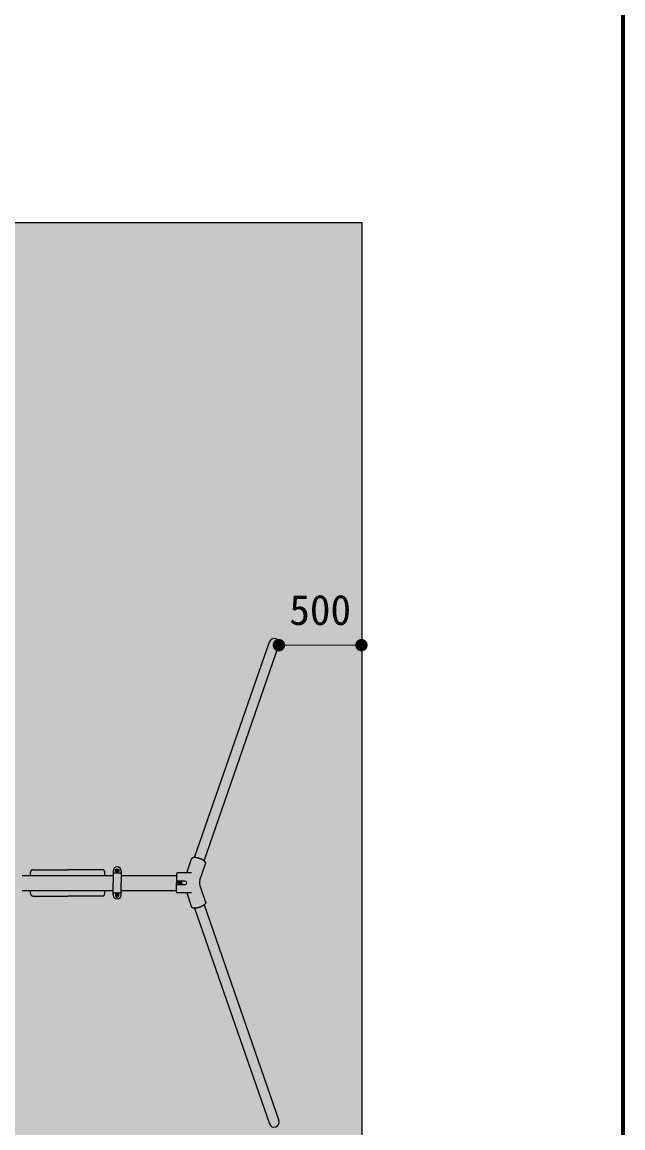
# Model space of a CAD drawing. Units: millimetres on the paper, enlarged 40 times, with parts at other scales. Extents: x 600 to 16200, y 600 to 11280.
# Drawn here: x 14745 to 16200, y 5890 to 8569 of the extents above; entities that cross this region are included whole.
import ezdxf
from ezdxf.enums import TextEntityAlignment as Align

# ---------------------------------------------------------------- set-up
doc = ezdxf.new("R2010")
doc.units = ezdxf.units.MM
doc.header["$LTSCALE"] = 40
for name, color, linetype, lineweight in [('D-STR-DIM\u3000寸法線、寸法値', 7, 'Continuous', 13), ('D-STR\u3000構造物外形線', 1, 'Continuous', 25), ('D-TTL', 7, 'Continuous', 70)]:
    doc.layers.add(name, color=color, linetype=linetype, lineweight=lineweight)
doc.styles.add('ＭＳ ゴシック', font='')
doc.styles.get('ＭＳ ゴシック').set_extended_font_data('MS Gothic')

# ---------------------------------------------------------------- blocks, each defined once
blk = doc.blocks.new('filled_dot')
at = {"color": 0, "linetype": 'Continuous', "lineweight": -2, "const_width": 1.25}
blk.add_lwpolyline([(-0.625, 0, 1), (0.625, 0, 1)], format="xyb", close=True, dxfattribs=at)

msp = doc.modelspace()

# ---------------------------------------------------------------- hatches: boundary and pattern name
at = {"layer": 'D-STR\u3000構造物外形線'}
msp.add_hatch(color=256, dxfattribs=at).paths.add_polyline_path([(13663.71, 8083.28), (13663.71, 4883.28), (15567.81, 4883.28), (15567.81, 8083.28)])

# ---------------------------------------------------------------- linework, layer by layer
at = {"layer": 'D-STR-DIM\u3000寸法線、寸法値'}
msp.add_line((15367.14, 7059.32), (15567.04, 7059.32), dxfattribs=at)
at = {"layer": 'D-STR\u3000構造物外形線'}
for p, q in [((15163.08, 6544.61), (15344.27, 7067.25)), ((15185.94, 6536.68), (15367.14, 7059.32)), ((15143.89, 6507.28), (15155.82, 6541.67)), ((14771.73, 6515.08), (14855.73, 6515.08)), ((14939.73, 6515.08), (14855.73, 6515.08)), ((14965.61, 6512.08), (14965.61, 6483.28)), ((14971.7, 6515.47), (14975.51, 6517.66)), ((14971.7, 6511.09), (14971.7, 6515.47)), ((14975.51, 6508.9), (14971.7, 6511.09)), ((14971.82, 6514.27), (14972.81, 6515.98)), ((14971.82, 6512.29), (14971.82, 6514.27)), ((14972.81, 6510.61), (14971.82, 6512.29)), ((14972.81, 6515.98), (14974.52, 6516.97)), ((14974.52, 6509.62), (14972.81, 6510.61)), ((14973.11, 6513.28), (14973.2, 6513.91)), ((14973.2, 6512.65), (14973.11, 6513.28)), ((14973.2, 6513.91), (14973.44, 6514.48)), ((14973.44, 6512.08), (14973.2, 6512.65)), ((14973.44, 6514.48), (14973.8, 6514.99)), ((14973.8, 6511.6), (14973.44, 6512.08)), ((14973.62, 6513.28), (14973.71, 6513.88)), ((14973.71, 6512.71), (14973.62, 6513.28)), ((14973.71, 6513.88), (14973.98, 6514.39)), ((14973.98, 6512.17), (14973.71, 6512.71)), ((14973.8, 6514.99), (14974.31, 6515.35)), ((14974.31, 6511.21), (14973.8, 6511.6)), ((14973.98, 6514.39), (14974.4, 6514.81)), ((14974.4, 6511.75), (14973.98, 6512.17)), ((14974.31, 6515.35), (14974.88, 6515.59)), ((14974.88, 6510.97), (14974.31, 6511.21)), ((14974.4, 6514.81), (14974.91, 6515.08)), ((14974.91, 6511.48), (14974.4, 6511.75)), ((14974.52, 6516.97), (14976.5, 6516.97)), ((14974.88, 6515.59), (14975.51, 6515.68)), ((14975.51, 6510.88), (14974.88, 6510.97)), ((14974.91, 6515.08), (14975.51, 6515.17)), ((14975.51, 6511.39), (14974.91, 6511.48)), ((14975.51, 6517.66), (14979.29, 6515.47)), ((14975.51, 6515.68), (14976.14, 6515.59)), ((14975.51, 6515.17), (14976.08, 6515.08)), ((14976.08, 6511.48), (14975.51, 6511.39)), ((14979.29, 6511.09), (14975.51, 6508.9)), ((14976.14, 6510.97), (14975.51, 6510.88)), ((14976.08, 6515.08), (14976.62, 6514.81)), ((14976.62, 6511.75), (14976.08, 6511.48)), ((14976.14, 6515.59), (14976.71, 6515.35)), ((14976.71, 6511.21), (14976.14, 6510.97)), ((14976.5, 6516.97), (14978.18, 6515.98)), ((14978.18, 6510.61), (14976.5, 6509.62)), ((14976.62, 6514.81), (14977.04, 6514.39)), ((14977.04, 6512.17), (14976.62, 6511.75)), ((14976.71, 6515.35), (14977.19, 6514.99)), ((14977.19, 6511.6), (14976.71, 6511.21)), ((14977.04, 6514.39), (14977.31, 6513.88)), ((14977.31, 6512.71), (14977.04, 6512.17)), ((14977.19, 6514.99), (14977.58, 6514.48)), ((14977.58, 6512.08), (14977.19, 6511.6)), ((14977.31, 6513.88), (14977.4, 6513.28)), ((14977.4, 6513.28), (14977.31, 6512.71)), ((14977.58, 6514.48), (14977.82, 6513.91)), ((14977.82, 6512.65), (14977.58, 6512.08)), ((14977.82, 6513.91), (14977.91, 6513.28)), ((14977.91, 6513.28), (14977.82, 6512.65)), ((14978.18, 6515.98), (14979.17, 6514.27)), ((14979.17, 6512.29), (14978.18, 6510.61)), ((14979.17, 6514.27), (14979.17, 6512.29)), ((14979.29, 6515.47), (14979.29, 6511.09)), ((14985.41, 6512.08), (14985.41, 6483.28)), ((15175.95, 6489.83), (15189.83, 6529.88)), ((14745.51, 6501.28), (14965.71, 6501.28)), ((14765.73, 6501.28), (14765.73, 6509.08)), ((14945.73, 6501.28), (14945.73, 6509.08)), ((14965.61, 6507.28), (14985.41, 6507.28)), ((14976.5, 6509.62), (14974.52, 6509.62)), ((14985.41, 6501.28), (15119.41, 6501.28)), ((15119.41, 6505.28), (15119.41, 6483.28)), ((15139.51, 6487.68), (15119.41, 6487.68)), ((15155.93, 6507.28), (15121.41, 6507.28)), ((15123.63, 6485.47), (15127.41, 6487.66)), ((15123.63, 6481.09), (15123.63, 6485.47)), ((15123.75, 6484.27), (15124.74, 6485.95)), ((15123.75, 6482.29), (15123.75, 6484.27)), ((15124.74, 6485.95), (15126.42, 6486.94)), ((15125.01, 6483.28), (15125.1, 6483.91)), ((15125.1, 6483.91), (15125.34, 6484.48)), ((15125.34, 6484.48), (15125.73, 6484.96)), ((15125.52, 6483.28), (15125.61, 6483.85)), ((15125.61, 6483.85), (15125.88, 6484.39)), ((15125.73, 6484.96), (15126.21, 6485.35)), ((15125.88, 6484.39), (15126.3, 6484.81)), ((15126.21, 6485.35), (15126.78, 6485.59)), ((15126.3, 6484.81), (15126.84, 6485.08)), ((15126.42, 6486.94), (15128.4, 6486.94)), ((15126.78, 6485.59), (15127.41, 6485.68)), ((15126.84, 6485.08), (15127.41, 6485.17)), ((15127.41, 6487.66), (15131.22, 6485.47)), ((15127.41, 6485.68), (15128.04, 6485.59)), ((15127.41, 6485.17), (15128.01, 6485.08)), ((15128.01, 6485.08), (15128.52, 6484.81)), ((15128.04, 6485.59), (15128.61, 6485.35)), ((15128.4, 6486.94), (15130.11, 6485.95)), ((15128.52, 6484.81), (15128.94, 6484.39)), ((15128.61, 6485.35), (15129.12, 6484.96)), ((15128.94, 6484.39), (15129.21, 6483.85)), ((15129.12, 6484.96), (15129.48, 6484.48)), ((15129.21, 6483.85), (15129.3, 6483.28)), ((15129.48, 6484.48), (15129.72, 6483.91)), ((15129.72, 6483.91), (15129.81, 6483.28)), ((15130.11, 6485.95), (15131.1, 6484.27)), ((15131.1, 6484.27), (15131.1, 6482.29)), ((15131.22, 6485.47), (15131.22, 6481.09)), ((14745.51, 6465.28), (14965.71, 6465.28)), ((14765.73, 6457.48), (14765.73, 6465.28)), ((14945.73, 6457.48), (14945.73, 6465.28)), ((14965.61, 6454.48), (14965.61, 6483.28)), ((14965.61, 6459.28), (14985.41, 6459.28)), ((14975.51, 6457.66), (14971.7, 6455.47)), ((14979.29, 6455.47), (14975.51, 6457.66)), ((14985.41, 6454.48), (14985.41, 6483.28)), ((14985.41, 6465.28), (15119.41, 6465.28)), ((15119.41, 6461.28), (15119.41, 6483.28)), ((15139.51, 6478.88), (15119.41, 6478.88)), ((15155.93, 6459.28), (15121.41, 6459.28)), ((15127.41, 6478.9), (15123.63, 6481.09)), ((15124.74, 6480.58), (15123.75, 6482.29)), ((15126.42, 6479.59), (15124.74, 6480.58)), ((15125.1, 6482.65), (15125.01, 6483.28)), ((15125.34, 6482.08), (15125.1, 6482.65)), ((15125.73, 6481.57), (15125.34, 6482.08)), ((15125.61, 6482.68), (15125.52, 6483.28)), ((15125.88, 6482.17), (15125.61, 6482.68)), ((15126.21, 6481.21), (15125.73, 6481.57)), ((15126.3, 6481.75), (15125.88, 6482.17)), ((15126.78, 6480.97), (15126.21, 6481.21)), ((15126.84, 6481.48), (15126.3, 6481.75)), ((15128.4, 6479.59), (15126.42, 6479.59)), ((15127.41, 6480.88), (15126.78, 6480.97)), ((15127.41, 6481.39), (15126.84, 6481.48)), ((15128.01, 6481.48), (15127.41, 6481.39)), ((15131.22, 6481.09), (15127.41, 6478.9)), ((15128.04, 6480.97), (15127.41, 6480.88)), ((15128.52, 6481.75), (15128.01, 6481.48)), ((15128.61, 6481.21), (15128.04, 6480.97)), ((15130.11, 6480.58), (15128.4, 6479.59)), ((15128.94, 6482.17), (15128.52, 6481.75)), ((15129.12, 6481.57), (15128.61, 6481.21)), ((15129.21, 6482.68), (15128.94, 6482.17)), ((15129.48, 6482.08), (15129.12, 6481.57)), ((15129.3, 6483.28), (15129.21, 6482.68)), ((15129.72, 6482.65), (15129.48, 6482.08)), ((15129.81, 6483.28), (15129.72, 6482.65)), ((15131.1, 6482.29), (15130.11, 6480.58)), ((15143.89, 6459.28), (15155.82, 6424.89)), ((15175.95, 6476.73), (15189.83, 6436.68)), ((14771.73, 6451.48), (14855.73, 6451.48)), ((14939.73, 6451.48), (14855.73, 6451.48)), ((14971.7, 6455.47), (14971.7, 6451.09)), ((14971.7, 6451.09), (14975.51, 6448.9)), ((14972.81, 6455.95), (14971.82, 6454.27)), ((14971.82, 6454.27), (14971.82, 6452.29)), ((14971.82, 6452.29), (14972.81, 6450.58)), ((14974.52, 6456.94), (14972.81, 6455.95)), ((14972.81, 6450.58), (14974.52, 6449.59)), ((14973.2, 6453.91), (14973.11, 6453.28)), ((14973.11, 6453.28), (14973.2, 6452.65)), ((14973.44, 6454.48), (14973.2, 6453.91)), ((14973.2, 6452.65), (14973.44, 6452.08)), ((14973.8, 6454.96), (14973.44, 6454.48)), ((14973.44, 6452.08), (14973.8, 6451.57)), ((14973.71, 6453.85), (14973.62, 6453.28)), ((14973.62, 6453.28), (14973.71, 6452.68)), ((14973.98, 6454.39), (14973.71, 6453.85)), ((14973.71, 6452.68), (14973.98, 6452.17)), ((14974.31, 6455.35), (14973.8, 6454.96)), ((14973.8, 6451.57), (14974.31, 6451.21)), ((14974.4, 6454.81), (14973.98, 6454.39)), ((14973.98, 6452.17), (14974.4, 6451.75)), ((14974.88, 6455.59), (14974.31, 6455.35)), ((14974.31, 6451.21), (14974.88, 6450.97)), ((14974.91, 6455.08), (14974.4, 6454.81)), ((14974.4, 6451.75), (14974.91, 6451.48)), ((14976.5, 6456.94), (14974.52, 6456.94)), ((14974.52, 6449.59), (14976.5, 6449.59)), ((14975.51, 6455.68), (14974.88, 6455.59)), ((14974.88, 6450.97), (14975.51, 6450.88)), ((14975.51, 6455.17), (14974.91, 6455.08)), ((14974.91, 6451.48), (14975.51, 6451.39)), ((14976.14, 6455.59), (14975.51, 6455.68)), ((14976.08, 6455.08), (14975.51, 6455.17)), ((14975.51, 6451.39), (14976.08, 6451.48)), ((14975.51, 6448.9), (14979.29, 6451.09)), ((14975.51, 6450.88), (14976.14, 6450.97)), ((14976.62, 6454.81), (14976.08, 6455.08)), ((14976.08, 6451.48), (14976.62, 6451.75)), ((14976.71, 6455.35), (14976.14, 6455.59)), ((14976.14, 6450.97), (14976.71, 6451.21)), ((14978.18, 6455.95), (14976.5, 6456.94)), ((14976.5, 6449.59), (14978.18, 6450.58)), ((14977.04, 6454.39), (14976.62, 6454.81)), ((14976.62, 6451.75), (14977.04, 6452.17)), ((14977.19, 6454.96), (14976.71, 6455.35)), ((14976.71, 6451.21), (14977.19, 6451.57)), ((14977.31, 6453.85), (14977.04, 6454.39)), ((14977.04, 6452.17), (14977.31, 6452.68)), ((14977.58, 6454.48), (14977.19, 6454.96)), ((14977.19, 6451.57), (14977.58, 6452.08)), ((14977.4, 6453.28), (14977.31, 6453.85)), ((14977.31, 6452.68), (14977.4, 6453.28)), ((14977.82, 6453.91), (14977.58, 6454.48)), ((14977.58, 6452.08), (14977.82, 6452.65)), ((14977.91, 6453.28), (14977.82, 6453.91)), ((14977.82, 6452.65), (14977.91, 6453.28)), ((14979.17, 6454.27), (14978.18, 6455.95)), ((14978.18, 6450.58), (14979.17, 6452.29)), ((14979.17, 6452.29), (14979.17, 6454.27)), ((14979.29, 6451.09), (14979.29, 6455.47)), ((15163.08, 6421.95), (15344.27, 5899.32)), ((15185.94, 6429.88), (15367.14, 5907.25))]:
    msp.add_line(p, q, dxfattribs=at)
msp.add_lwpolyline([(13663.61, 8083.28), (15567.81, 8083.28), (15567.81, 4883.28), (13663.61, 4883.28)], close=True, dxfattribs=at)
for points in [[(15189.83, 6529.88), (15189.89, 6530.09), (15189.94, 6530.31), (15189.97, 6530.53), (15189.98, 6530.75), (15189.98, 6530.98), (15189.96, 6531.22), (15189.92, 6531.46), (15189.86, 6531.7), (15189.79, 6531.95), (15189.7, 6532.2), (15189.6, 6532.46), (15189.48, 6532.72), (15189.34, 6532.98), (15189.18, 6533.24), (15189.01, 6533.51), (15188.83, 6533.78), (15188.62, 6534.05), (15188.41, 6534.32), (15188.17, 6534.6), (15187.92, 6534.87), (15187.66, 6535.15), (15187.38, 6535.43), (15187.09, 6535.71), (15186.78, 6535.98), (15186.46, 6536.26), (15186.13, 6536.54), (15185.78, 6536.81), (15185.42, 6537.09), (15185.05, 6537.36), (15184.67, 6537.63), (15184.27, 6537.9), (15183.86, 6538.17), (15183.44, 6538.44), (15183.02, 6538.7), (15182.58, 6538.96), (15182.13, 6539.22), (15181.67, 6539.47), (15181.2, 6539.72), (15180.73, 6539.97), (15180.25, 6540.21), (15179.76, 6540.45), (15179.26, 6540.68), (15178.76, 6540.91), (15178.25, 6541.13), (15177.74, 6541.35), (15177.22, 6541.57), (15176.69, 6541.77), (15176.17, 6541.97), (15175.64, 6542.17), (15175.1, 6542.36), (15174.57, 6542.54), (15174.03, 6542.71), (15173.49, 6542.88), (15172.95, 6543.04), (15172.42, 6543.2), (15171.88, 6543.34), (15171.34, 6543.48), (15170.8, 6543.62), (15170.27, 6543.74), (15169.74, 6543.86), (15169.21, 6543.96), (15168.68, 6544.06), (15168.16, 6544.16), (15167.65, 6544.24), (15167.13, 6544.32), (15166.63, 6544.38), (15166.13, 6544.44), (15165.64, 6544.49), (15165.15, 6544.53), (15164.67, 6544.57), (15164.2, 6544.59), (15163.74, 6544.6), (15163.29, 6544.61), (15162.84, 6544.61), (15162.41, 6544.6), (15161.99, 6544.58), (15161.57, 6544.55), (15161.17, 6544.51), (15160.78, 6544.47), (15160.41, 6544.41), (15160.04, 6544.35), (15159.69, 6544.28), (15159.35, 6544.2), (15159.02, 6544.11), (15158.71, 6544.02), (15158.41, 6543.91), (15158.12, 6543.8), (15157.85, 6543.68), (15157.6, 6543.55), (15157.35, 6543.42), (15157.13, 6543.28), (15156.92, 6543.13), (15156.72, 6542.97), (15156.55, 6542.8), (15156.38, 6542.63), (15156.24, 6542.45), (15156.11, 6542.27), (15155.99, 6542.08), (15155.9, 6541.88), (15155.82, 6541.67)], [(15189.83, 6436.68), (15189.89, 6436.47), (15189.94, 6436.26), (15189.97, 6436.04), (15189.98, 6435.81), (15189.98, 6435.58), (15189.96, 6435.34), (15189.92, 6435.1), (15189.86, 6434.86), (15189.79, 6434.61), (15189.7, 6434.36), (15189.6, 6434.1), (15189.48, 6433.85), (15189.34, 6433.58), (15189.18, 6433.32), (15189.01, 6433.05), (15188.83, 6432.78), (15188.62, 6432.51), (15188.41, 6432.24), (15188.17, 6431.96), (15187.92, 6431.69), (15187.66, 6431.41), (15187.38, 6431.14), (15187.09, 6430.86), (15186.78, 6430.58), (15186.46, 6430.3), (15186.13, 6430.03), (15185.78, 6429.75), (15185.42, 6429.47), (15185.05, 6429.2), (15184.67, 6428.93), (15184.27, 6428.66), (15183.86, 6428.39), (15183.44, 6428.12), (15183.02, 6427.86), (15182.58, 6427.6), (15182.13, 6427.34), (15181.67, 6427.09), (15181.2, 6426.84), (15180.73, 6426.59), (15180.25, 6426.35), (15179.76, 6426.11), (15179.26, 6425.88), (15178.76, 6425.65), (15178.25, 6425.43), (15177.74, 6425.21), (15177.22, 6425), (15176.69, 6424.79), (15176.17, 6424.59), (15175.64, 6424.4), (15175.1, 6424.21), (15174.57, 6424.03), (15174.03, 6423.85), (15173.49, 6423.68), (15172.95, 6423.52), (15172.42, 6423.37), (15171.88, 6423.22), (15171.34, 6423.08), (15170.8, 6422.95), (15170.27, 6422.82), (15169.74, 6422.71), (15169.21, 6422.6), (15168.68, 6422.5), (15168.16, 6422.41), (15167.65, 6422.32), (15167.13, 6422.25), (15166.63, 6422.18), (15166.13, 6422.12), (15165.64, 6422.07), (15165.15, 6422.03), (15164.67, 6422), (15164.2, 6421.97), (15163.74, 6421.96), (15163.29, 6421.95), (15162.84, 6421.95), (15162.41, 6421.96), (15161.99, 6421.98), (15161.57, 6422.01), (15161.17, 6422.05), (15160.78, 6422.09), (15160.41, 6422.15), (15160.04, 6422.21), (15159.69, 6422.28), (15159.35, 6422.36), (15159.02, 6422.45), (15158.71, 6422.54), (15158.41, 6422.65), (15158.12, 6422.76), (15157.85, 6422.88), (15157.6, 6423.01), (15157.35, 6423.14), (15157.13, 6423.29), (15156.92, 6423.44), (15156.72, 6423.6), (15156.55, 6423.76), (15156.38, 6423.93), (15156.24, 6424.11), (15156.11, 6424.3), (15155.99, 6424.49), (15155.9, 6424.68), (15155.82, 6424.89)]]:
    msp.add_lwpolyline(points, dxfattribs=at)
for centre, radius, start, end in [((15355.71, 7063.28), 12.1, 340.87894, 160.87894), ((14771.73, 6509.08), 6, 90, 180), ((14939.73, 6509.08), 6, 0, 90), ((14975.51, 6512.08), 9.9, 0, 180), ((15121.41, 6505.28), 2, 90, 180), ((15139.51, 6483.28), 4.4, 270, 90), ((15194.84, 6483.28), 20, 160.87894, 199.12106), ((14771.73, 6457.48), 6, 180, 270), ((14939.73, 6457.48), 6, 270, 0), ((15121.41, 6461.28), 2, 180, 270), ((14975.51, 6454.48), 9.9, 180, 0), ((15355.71, 5903.28), 12.1, 199.12106, 19.12106)]:
    msp.add_arc(centre, radius, start, end, dxfattribs=at)
at = {"layer": 'D-TTL'}
msp.add_lwpolyline([(600, 600), (600, 11280), (16200, 11280), (16200, 600)], close=True, dxfattribs=at)

# ---------------------------------------------------------------- block references
at = {"layer": 'D-STR-DIM\u3000寸法線、寸法値', "xscale": 12, "yscale": 12}
msp.add_blockref('filled_dot', (15367.14, 7059.32), dxfattribs=at)
at = {"layer": 'D-STR-DIM\u3000寸法線、寸法値', "xscale": 12, "yscale": 12, "rotation": 180}
msp.add_blockref('filled_dot', (15567.04, 7059.32), dxfattribs=at)

# ---------------------------------------------------------------- texts
at = {"layer": 'D-STR-DIM\u3000寸法線、寸法値', "style": 'ＭＳ ゴシック'}
msp.add_text('500', height=73.31, dxfattribs=at).set_placement((15467.09, 7144.83), align=Align.MIDDLE_CENTER)

doc.saveas('drawing.dxf')
